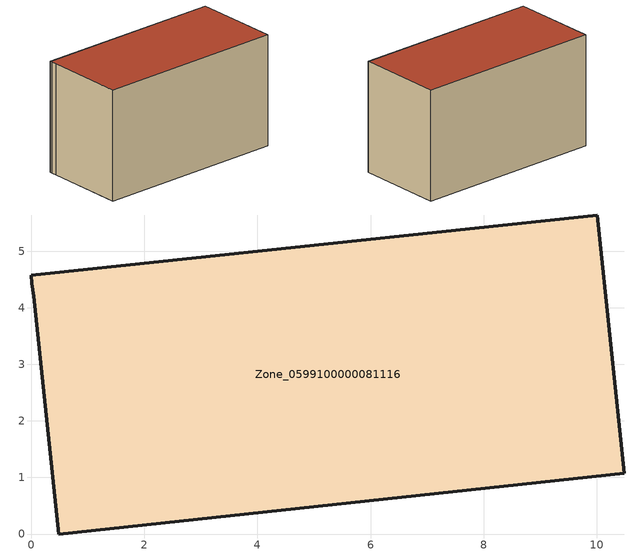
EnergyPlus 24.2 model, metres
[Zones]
Zone_0599100000081116
 floor ground (C_G): 0.05,4.21 0.01,4.44 0,4.57 10.01,5.64 10.49,1.07 0.49,0 z3.74
 wall outside (C_F): 0.49,0 10.49,1.07 10.01,5.64 0,4.57 0.01,4.44 0.05,4.21 0.49,0 z3.74:9.65
 roof outside (C_R): 0.01,4.44 0.05,4.21 0.49,0 10.49,1.07 10.01,5.64 0,4.57 z9.65
[BUILDING]
Pand.0599100000081116: North Axis=0; Terrain=City; Loads Convergence Tolerance Value=0.04; Temperature Convergence Tolerance Value=0.4; Solar Distribution=FullExterior; Maximum Number of Warmup Days=25; Minimum Number of Warmup Days=1
[Site:Location]
Rotterdam.The.Hague.AP_ZH_NLD Design_Conditions: Latitude=51.96; Longitude=4.45; Time Zone=1; Elevation=-4.5
[SITE:GROUNDTEMPERATURE:BUILDINGSURFACE]
18, 18, 18, 18, 18, 18, 18, 18, 18, 18, 18, 18
[MATERIAL] Thermal Absorptance=0.9; Solar Absorptance=0.7; Visible Absorptance=0.7
Name | Roughness | Thickness | Conductivity | Density | Specific Heat
G.TI.1946-1964 | MediumSmooth | 0.15 | 1 | 540 | 1210
F.TI.1946-1964 | Rough | 0.3 | 0.857143 | 1920 | 840
R.TI.1946-1964 | MediumRough | 0.2 | 0.277778 | 1500 | 1000
[CONSTRUCTION]
C_G: G.TI.1946-1964
C_F: F.TI.1946-1964
C_R: R.TI.1946-1964
[ZONE]
Zone_0599100000081116: Type=1; Multiplier=1; Ceiling Height=Autocalculate; Volume=Autocalculate; Floor Area=autocalculate; Part of Total Floor Area=Yes
[ZONEINFILTRATION:DESIGNFLOWRATE]
Infil_Zone_0599100000081116: Zone or ZoneList or Space or SpaceList=Zone_0599100000081116; Schedule=AlwaysOn; Design Flow Rate Calculation Method=Flow/Area; Flow Rate per Floor Area=0.003; Constant Term Coefficient=1; Temperature Term Coefficient=0; Velocity Term Coefficient=0; Velocity Squared Term Coefficient=0
[HVACTEMPLATE:ZONE:IDEALLOADSAIRSYSTEM]
Zone_0599100000081116: Maximum Heating Supply Air Temperature=50; Minimum Cooling Supply Air Temperature=13; Maximum Heating Supply Air Humidity Ratio=0.0156; Minimum Cooling Supply Air Humidity Ratio=0.0077; Heating Limit=NoLimit; Cooling Limit=NoLimit; Dehumidification Control Type=ConstantSensibleHeatRatio; Cooling Sensible Heat Ratio=0.7; Dehumidification Setpoint=60; Humidification Control Type=None; Humidification Setpoint=30; Outdoor Air Method=None; Outdoor Air Flow Rate per Person=0.00944; Outdoor Air Flow Rate per Zone Floor Area=0; Outdoor Air Flow Rate per Zone=0; Demand Controlled Ventilation Type=None; Outdoor Air Economizer Type=NoEconomizer; Heat Recovery Type=None; Sensible Heat Recovery Effectiveness=0.7; Latent Heat Recovery Effectiveness=0.65
[ZONECONTROL:THERMOSTAT]
ThermostatControl_Zone_0599100000081116: Zone or ZoneList=Zone_0599100000081116; Control Type Schedule=DualSetpointControlType; Control 1=Thermostat_Zone_0599100000081116; Temperature Difference Between Cutout And Setpoint=0
[THERMOSTATSETPOINT:DUALSETPOINT]
Thermostat_Zone_0599100000081116: Heating Setpoint Temperature Schedule=HeatingSetpoint_Zone_0599100000081116; Cooling Setpoint Temperature Schedule=CoolingSetpoint_Zone_0599100000081116
[SCHEDULE:COMPACT]
HeatingSetpoint_Zone_0599100000081116: Through: 12/31, For: AllDays, Until: 24:00, 21
CoolingSetpoint_Zone_0599100000081116: Through: 12/31, For: AllDays, Until: 24:00, 24
DualSetpointControlType: Through: 12/31, For: AllDays, Until: 24:00, 4
AlwaysOn: Through: 12/31, For: AllDays, Until: 24:00, 1
